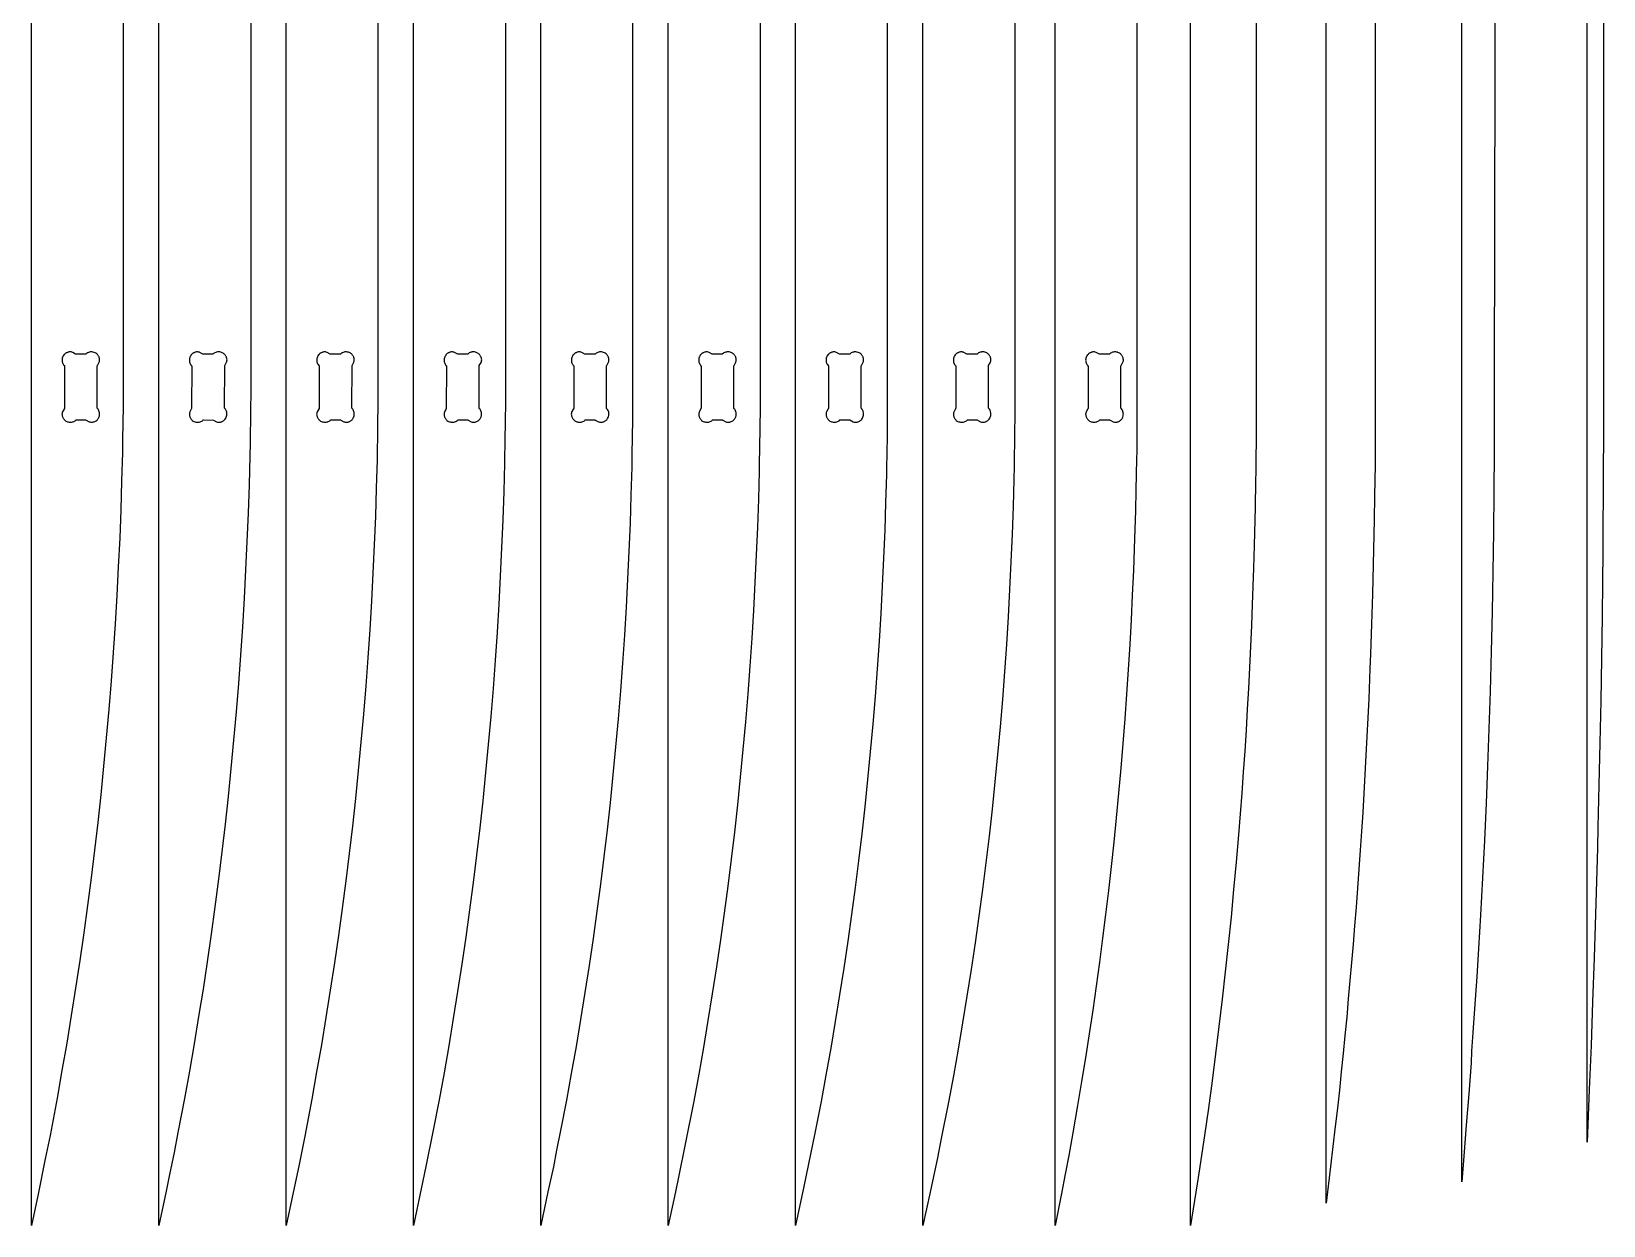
# Model space of a CAD drawing. Extents: x -690 to 337, y -358 to 474.
# Drawn here: x -139.5 to 4, y 247.1 to 356.1 of the extents above; entities that cross this region are included whole.
import ezdxf

# ---------------------------------------------------------------- set-up
doc = ezdxf.new("R2010")
doc.units = 0
doc.layers.get('0').update_dxf_attribs({"linetype": 'CONTINUOUS'})
doc.layers.add('SECTIONCUTEDGES', color=18, linetype='CONTINUOUS')

msp = doc.modelspace()

# ---------------------------------------------------------------- linework, layer by layer
msp.add_lwpolyline([(-123.79, 326.64), (-123.84, 326.65), (-124.12, 326.81), (-124.14, 326.82), (-124.22, 326.84), (-124.29, 326.85), (-124.37, 326.85), (-124.43, 326.85), (-124.48, 326.84), (-124.53, 326.82), (-124.59, 326.81), (-124.64, 326.78), (-124.69, 326.76), (-124.73, 326.73), (-124.78, 326.7), (-124.82, 326.66), (-124.86, 326.62), (-124.9, 326.58), (-124.95, 326.5), (-124.99, 326.43), (-125.02, 326.36), (-125.04, 326.32), (-125.06, 326.24), (-125.07, 326.16), (-125.07, 326.07), (-125.06, 325.99), (-125.05, 325.91), (-125.02, 325.84), (-124.99, 325.76), (-124.95, 325.7), (-124.89, 325.62), (-124.86, 325.59), (-124.85, 325.58), (-124.86, 321.67), (-125.02, 321.37), (-125.03, 321.35), (-125.06, 321.28), (-125.07, 321.2), (-125.07, 321.12), (-125.06, 321.07), (-125.05, 321.01), (-125.04, 320.96), (-125.02, 320.91), (-125, 320.86), (-124.97, 320.81), (-124.94, 320.76), (-124.91, 320.72), (-124.88, 320.67), (-124.84, 320.64), (-124.8, 320.6), (-124.72, 320.54), (-124.65, 320.5), (-124.57, 320.47), (-124.53, 320.46), (-124.45, 320.44), (-124.41, 320.43), (-124.33, 320.42), (-124.25, 320.43), (-124.17, 320.44), (-124.09, 320.46), (-124.02, 320.49), (-123.94, 320.52), (-123.88, 320.57), (-123.83, 320.61), (-123.8, 320.64), (-123.79, 320.64), (-122.87, 320.63), (-122.59, 320.47), (-122.51, 320.44), (-122.44, 320.43), (-122.39, 320.42), (-122.33, 320.42), (-122.28, 320.43), (-122.23, 320.44), (-122.17, 320.46), (-122.12, 320.47), (-122.07, 320.5), (-122.02, 320.52), (-121.97, 320.55), (-121.93, 320.58), (-121.89, 320.62), (-121.85, 320.66), (-121.81, 320.7), (-121.74, 320.79), (-121.7, 320.88), (-121.67, 320.97), (-121.65, 321.06), (-121.64, 321.13), (-121.64, 321.23), (-121.65, 321.34), (-121.68, 321.44), (-121.71, 321.5), (-121.78, 321.62), (-121.84, 321.68), (-121.86, 321.7), (-121.84, 325.62), (-121.68, 325.91), (-121.65, 325.98), (-121.64, 326.05), (-121.63, 326.13), (-121.64, 326.21), (-121.65, 326.27), (-121.67, 326.32), (-121.69, 326.37), (-121.71, 326.42), (-121.73, 326.47), (-121.76, 326.52), (-121.79, 326.56), (-121.83, 326.6), (-121.87, 326.64), (-121.91, 326.68), (-121.99, 326.74), (-122.06, 326.78), (-122.13, 326.81), (-122.21, 326.83), (-122.29, 326.85), (-122.34, 326.85), (-122.42, 326.85), (-122.5, 326.85), (-122.58, 326.83), (-122.65, 326.81), (-122.73, 326.77), (-122.8, 326.73), (-122.86, 326.69), (-122.9, 326.64), (-122.91, 326.64)], close=True)
at = {"layer": 'SECTIONCUTEDGES'}
for points in [[(-131.1, 388.18), (-131.1, 323.61), (-131.11, 321.85), (-131.16, 318.85), (-131.18, 317.65), (-131.25, 315.04), (-131.33, 312.43), (-131.43, 309.83), (-131.56, 307.22), (-131.69, 304.62), (-131.85, 302.01), (-132.02, 299.41), (-132.21, 296.81), (-132.42, 294.21), (-132.65, 291.61), (-132.9, 289.02), (-133.16, 286.42), (-133.43, 283.89), (-133.72, 281.36), (-134.03, 278.84), (-134.36, 276.31), (-134.71, 273.79), (-135.07, 271.27), (-135.45, 268.76), (-135.85, 266.25), (-136.26, 263.74), (-136.7, 261.23), (-137.15, 258.72), (-137.79, 255.3), (-138.22, 253.16), (-138.88, 249.95), (-139.49, 247.07), (-139.49, 465.15)], [(-119.47, 387.85), (-119.47, 323.26), (-119.49, 321.5), (-119.53, 318.52), (-119.56, 317.32), (-119.62, 314.72), (-119.71, 312.13), (-119.81, 309.53), (-119.93, 306.94), (-120.07, 304.35), (-120.22, 301.76), (-120.4, 299.17), (-120.59, 296.58), (-120.8, 293.99), (-121.03, 291.41), (-121.27, 288.82), (-121.53, 286.24), (-121.81, 283.72), (-122.1, 281.2), (-122.41, 278.69), (-122.74, 276.18), (-123.08, 273.67), (-123.44, 271.16), (-123.82, 268.66), (-124.22, 266.16), (-124.64, 263.66), (-125.07, 261.16), (-125.52, 258.67), (-126.11, 255.57), (-126.47, 253.74), (-126.88, 251.75), (-127.2, 250.2), (-127.86, 247.07), (-127.86, 464.14)], [(-107.85, 387.19), (-107.85, 322.9), (-107.85, 322.32), (-107.88, 319.97), (-107.93, 316.99), (-108, 314.41), (-108.08, 311.82), (-108.19, 309.24), (-108.31, 306.66), (-108.44, 304.08), (-108.6, 301.5), (-108.77, 298.92), (-108.96, 296.35), (-109.17, 293.77), (-109.4, 291.2), (-109.65, 288.63), (-109.91, 286.06), (-110.18, 283.55), (-110.47, 281.05), (-110.78, 278.54), (-111.11, 276.04), (-111.46, 273.55), (-111.82, 271.05), (-112.2, 268.56), (-112.6, 266.07), (-113.01, 263.58), (-113.45, 261.1), (-113.9, 258.62), (-114.54, 255.23), (-115.09, 252.5), (-115.41, 250.96), (-116.24, 247.07), (-116.24, 463.12)], [(-96.22, 386.21), (-96.22, 322.54), (-96.24, 320.22), (-96.26, 319.04), (-96.31, 316.66), (-96.37, 314.09), (-96.46, 311.52), (-96.56, 308.95), (-96.68, 306.38), (-96.82, 303.81), (-96.97, 301.25), (-97.15, 298.68), (-97.34, 296.12), (-97.55, 293.55), (-97.78, 290.99), (-98.02, 288.43), (-98.28, 285.87), (-98.56, 283.38), (-98.85, 280.89), (-99.16, 278.4), (-99.49, 275.91), (-99.83, 273.42), (-100.19, 270.94), (-100.58, 268.46), (-100.97, 265.98), (-101.39, 263.5), (-101.82, 261.03), (-102.27, 258.56), (-102.8, 255.79), (-103.47, 252.47), (-103.9, 250.42), (-104.61, 247.07), (-104.61, 462.1)], [(-84.6, 385.41), (-84.6, 322.18), (-84.61, 320.65), (-84.66, 317.51), (-84.68, 316.33), (-84.75, 313.77), (-84.83, 311.22), (-84.94, 308.66), (-85.06, 306.1), (-85.19, 303.55), (-85.35, 300.99), (-85.52, 298.44), (-85.71, 295.89), (-85.92, 293.34), (-86.15, 290.79), (-86.4, 288.24), (-86.66, 285.69), (-86.93, 283.21), (-87.22, 280.73), (-87.53, 278.25), (-87.86, 275.77), (-88.21, 273.3), (-88.57, 270.82), (-88.95, 268.36), (-89.35, 265.89), (-89.76, 263.43), (-90.2, 260.96), (-90.65, 258.51), (-91.18, 255.75), (-91.54, 253.95), (-91.84, 252.45), (-92.33, 250.15), (-92.99, 247.07), (-92.99, 461.09)], [(-72.97, 385), (-72.97, 321.77), (-72.99, 319.86), (-73.04, 316.54), (-73.06, 315.95), (-73.12, 313.41), (-73.21, 310.86), (-73.31, 308.32), (-73.43, 305.78), (-73.57, 303.24), (-73.72, 300.7), (-73.9, 298.16), (-74.09, 295.62), (-74.3, 293.08), (-74.53, 290.55), (-74.77, 288.01), (-75.03, 285.48), (-75.31, 283.01), (-75.6, 280.54), (-75.91, 278.08), (-76.24, 275.61), (-76.58, 273.15), (-76.94, 270.69), (-77.33, 268.24), (-77.72, 265.79), (-78.14, 263.34), (-78.57, 260.89), (-79.02, 258.44), (-79.79, 254.51), (-80.38, 251.66), (-80.7, 250.14), (-81.36, 247.07), (-81.36, 459.91)], [(-61.35, 383.99), (-61.35, 321.41), (-61.37, 319.13), (-61.42, 316.21), (-61.43, 315.62), (-61.5, 313.09), (-61.58, 310.56), (-61.69, 308.03), (-61.81, 305.5), (-61.94, 302.97), (-62.1, 300.44), (-62.27, 297.91), (-62.46, 295.39), (-62.67, 292.86), (-62.9, 290.34), (-63.15, 287.82), (-63.41, 285.3), (-63.68, 282.84), (-63.97, 280.39), (-64.28, 277.93), (-64.61, 275.48), (-64.96, 273.03), (-65.32, 270.58), (-65.7, 268.14), (-66.1, 265.7), (-66.51, 263.26), (-66.95, 260.82), (-67.4, 258.39), (-67.99, 255.37), (-68.35, 253.58), (-68.97, 250.63), (-69.74, 247.07), (-69.74, 458.89)], [(-49.72, 383.58), (-49.72, 321), (-49.73, 319.49), (-49.78, 316.4), (-49.81, 315.24), (-49.87, 312.72), (-49.96, 310.21), (-50.06, 307.69), (-50.18, 305.17), (-50.32, 302.66), (-50.47, 300.14), (-50.65, 297.63), (-50.84, 295.12), (-51.05, 292.61), (-51.28, 290.1), (-51.52, 287.59), (-51.78, 285.09), (-52.06, 282.64), (-52.35, 280.2), (-52.66, 277.76), (-52.99, 275.32), (-53.33, 272.89), (-53.69, 270.45), (-54.08, 268.02), (-54.47, 265.59), (-54.89, 263.17), (-55.32, 260.75), (-55.77, 258.33), (-56.42, 255.02), (-56.78, 253.25), (-57.45, 250.11), (-58.11, 247.07), (-58.11, 457.71)], [(-38.56, 382.57), (-38.56, 320.32), (-38.58, 317.75), (-38.59, 317.1), (-38.65, 314.24), (-38.69, 312.34), (-38.77, 309.81), (-38.88, 306.91), (-38.98, 304.65), (-39.09, 302.39), (-39.21, 300.12), (-39.35, 297.86), (-39.5, 295.6), (-39.67, 293.34), (-39.84, 291.09), (-40.03, 288.83), (-40.24, 286.57), (-40.45, 284.32), (-40.68, 282.07), (-40.92, 279.87), (-41.16, 277.68), (-41.43, 275.49), (-41.7, 273.31), (-41.99, 271.12), (-42.29, 268.94), (-42.6, 266.75), (-42.93, 264.57), (-43.27, 262.39), (-43.62, 260.22), (-43.98, 258.04), (-44.42, 255.53), (-44.79, 253.48), (-45.11, 251.78), (-45.46, 249.99), (-46.03, 247.07), (-46.03, 456.7)], [(-27.68, 381.21), (-27.68, 319.91), (-27.71, 316), (-27.73, 315.03), (-27.77, 312.66), (-27.85, 309.18), (-27.91, 307.09), (-28.03, 303.78), (-28.1, 301.87), (-28.19, 299.96), (-28.28, 298.04), (-28.38, 296.13), (-28.49, 294.22), (-28.6, 292.31), (-28.72, 290.4), (-28.85, 288.48), (-28.99, 286.57), (-29.14, 284.66), (-29.29, 282.76), (-29.5, 280.25), (-29.73, 277.75), (-29.97, 275.25), (-30.22, 272.75), (-30.49, 270.25), (-30.77, 267.76), (-31.07, 265.26), (-31.38, 262.77), (-31.7, 260.28), (-32.04, 257.79), (-32.39, 255.3), (-32.9, 251.86), (-33.05, 250.9), (-33.66, 247.07), (-33.66, 454.59)], [(-16.8, 379.91), (-16.8, 320.13), (-16.82, 316.55), (-16.86, 313.69), (-16.89, 311.55), (-16.95, 308.82), (-16.98, 307.45), (-17.05, 304.73), (-17.14, 302), (-17.23, 299.27), (-17.29, 297.91), (-17.4, 295.18), (-17.48, 293.45), (-17.57, 291.72), (-17.65, 289.99), (-17.75, 288.26), (-17.85, 286.53), (-17.95, 284.8), (-18.06, 283.07), (-18.18, 281.35), (-18.3, 279.62), (-18.42, 277.89), (-18.55, 276.16), (-18.69, 274.43), (-18.82, 272.77), (-18.96, 271.1), (-19.11, 269.44), (-19.26, 267.77), (-19.41, 266.11), (-19.57, 264.44), (-19.74, 262.78), (-19.91, 261.12), (-20.08, 259.45), (-20.26, 257.79), (-20.45, 256.13), (-20.88, 252.46), (-21.28, 249.12), (-21.28, 451.46)], [(-5.92, 375.85), (-5.89, 352.85), (-5.93, 323.69), (-5.95, 317.71), (-5.97, 314.07), (-6.01, 310.42), (-6.06, 306.78), (-6.13, 303.13), (-6.21, 299.49), (-6.31, 295.84), (-6.42, 292.44), (-6.55, 289.03), (-6.68, 285.63), (-6.84, 282.23), (-7.01, 278.83), (-7.2, 275.43), (-7.38, 272.36), (-7.54, 269.8), (-7.64, 268.15), (-7.88, 264.71), (-8, 262.99), (-8.05, 261.94), (-8.27, 259.09), (-8.49, 256.25), (-8.72, 253.42), (-8.91, 251.06), (-8.91, 447.37)], [(3.99, 380.11), (4.04, 350.85), (4.03, 318.87), (4.02, 316.28), (4.01, 313.69), (3.99, 311.1), (3.97, 308.51), (3.94, 305.92), (3.9, 302.7), (3.85, 298.85), (3.78, 295), (3.71, 291.15), (3.62, 287.3), (3.53, 283.45), (3.48, 281.53), (3.37, 277.52), (3.31, 275.52), (3.18, 271.52), (3.04, 267.51), (2.9, 263.51), (2.74, 259.5), (2.54, 254.69), (2.54, 443.06)]]:
    msp.add_lwpolyline(points, dxfattribs=at)
for points in [[(-136.66, 320.96), (-136.65, 320.91), (-136.62, 320.86), (-136.6, 320.81), (-136.57, 320.76), (-136.54, 320.72), (-136.5, 320.67), (-136.46, 320.64), (-136.42, 320.6), (-136.34, 320.54), (-136.27, 320.5), (-136.2, 320.47), (-136.12, 320.45), (-136.04, 320.43), (-135.95, 320.42), (-135.87, 320.43), (-135.83, 320.43), (-135.75, 320.45), (-135.68, 320.47), (-135.6, 320.5), (-135.57, 320.52), (-135.5, 320.57), (-135.46, 320.6), (-135.43, 320.64), (-134.54, 320.64), (-134.49, 320.63), (-134.21, 320.47), (-134.17, 320.45), (-134.07, 320.43), (-134, 320.42), (-133.9, 320.43), (-133.82, 320.45), (-133.75, 320.47), (-133.71, 320.49), (-133.64, 320.52), (-133.58, 320.57), (-133.5, 320.63), (-133.46, 320.67), (-133.42, 320.71), (-133.39, 320.76), (-133.36, 320.81), (-133.33, 320.86), (-133.31, 320.91), (-133.29, 320.96), (-133.28, 321.02), (-133.27, 321.08), (-133.26, 321.13), (-133.26, 321.23), (-133.27, 321.31), (-133.29, 321.39), (-133.32, 321.47), (-133.36, 321.55), (-133.38, 321.58), (-133.43, 321.65), (-133.47, 321.68), (-133.48, 321.7), (-133.48, 325.59), (-133.47, 325.61), (-133.31, 325.91), (-133.28, 325.98), (-133.26, 326.05), (-133.26, 326.13), (-133.27, 326.21), (-133.28, 326.27), (-133.29, 326.32), (-133.31, 326.37), (-133.33, 326.42), (-133.36, 326.47), (-133.39, 326.52), (-133.42, 326.56), (-133.45, 326.6), (-133.49, 326.64), (-133.53, 326.68), (-133.61, 326.74), (-133.68, 326.78), (-133.76, 326.81), (-133.84, 326.83), (-133.88, 326.84), (-133.96, 326.85), (-134.04, 326.85), (-134.12, 326.85), (-134.2, 326.83), (-134.28, 326.81), (-134.35, 326.77), (-134.39, 326.76), (-134.45, 326.71), (-134.49, 326.68), (-134.53, 326.64), (-135.41, 326.63), (-135.46, 326.65), (-135.72, 326.8), (-135.79, 326.83), (-135.87, 326.85), (-135.89, 326.85), (-135.97, 326.86), (-136.05, 326.85), (-136.11, 326.84), (-136.16, 326.82), (-136.21, 326.81), (-136.26, 326.78), (-136.31, 326.76), (-136.36, 326.73), (-136.4, 326.7), (-136.44, 326.66), (-136.48, 326.62), (-136.52, 326.58), (-136.58, 326.5), (-136.62, 326.43), (-136.65, 326.36), (-136.67, 326.28), (-136.69, 326.2), (-136.69, 326.11), (-136.69, 326.03), (-136.68, 325.95), (-136.66, 325.88), (-136.63, 325.8), (-136.59, 325.73), (-136.55, 325.66), (-136.48, 325.6), (-136.47, 325.58), (-136.48, 321.68), (-136.65, 321.37), (-136.68, 321.3), (-136.69, 321.23), (-136.7, 321.17), (-136.69, 321.12), (-136.69, 321.07), (-136.68, 321.01)], [(-113.32, 320.76), (-113.29, 320.72), (-113.25, 320.67), (-113.21, 320.64), (-113.17, 320.6), (-113.09, 320.54), (-113.02, 320.5), (-112.95, 320.47), (-112.87, 320.45), (-112.79, 320.43), (-112.7, 320.42), (-112.66, 320.42), (-112.58, 320.43), (-112.5, 320.45), (-112.43, 320.47), (-112.39, 320.49), (-112.32, 320.52), (-112.25, 320.57), (-112.21, 320.6), (-112.19, 320.63), (-112.17, 320.64), (-111.27, 320.64), (-111.25, 320.63), (-110.98, 320.48), (-110.91, 320.45), (-110.84, 320.43), (-110.79, 320.42), (-110.71, 320.42), (-110.65, 320.43), (-110.6, 320.44), (-110.55, 320.46), (-110.49, 320.47), (-110.44, 320.5), (-110.4, 320.52), (-110.35, 320.55), (-110.3, 320.58), (-110.26, 320.62), (-110.22, 320.66), (-110.19, 320.7), (-110.15, 320.74), (-110.11, 320.81), (-110.07, 320.88), (-110.06, 320.92), (-110.03, 321), (-110.02, 321.08), (-110.01, 321.16), (-110.01, 321.25), (-110.03, 321.33), (-110.05, 321.4), (-110.07, 321.48), (-110.11, 321.55), (-110.16, 321.62), (-110.18, 321.65), (-110.22, 321.68), (-110.23, 321.7), (-110.22, 325.6), (-110.19, 325.66), (-110.06, 325.91), (-110.05, 325.93), (-110.02, 326), (-110.02, 326.03), (-110.01, 326.11), (-110.01, 326.16), (-110.02, 326.21), (-110.03, 326.27), (-110.04, 326.32), (-110.06, 326.37), (-110.08, 326.42), (-110.11, 326.47), (-110.14, 326.52), (-110.17, 326.56), (-110.2, 326.6), (-110.24, 326.64), (-110.28, 326.68), (-110.33, 326.71), (-110.4, 326.76), (-110.47, 326.79), (-110.55, 326.82), (-110.63, 326.84), (-110.71, 326.85), (-110.79, 326.85), (-110.87, 326.85), (-110.95, 326.83), (-111.03, 326.81), (-111.1, 326.77), (-111.14, 326.76), (-111.2, 326.71), (-111.28, 326.64), (-112.18, 326.64), (-112.21, 326.65), (-112.49, 326.81), (-112.57, 326.84), (-112.64, 326.85), (-112.67, 326.85), (-112.75, 326.85), (-112.8, 326.85), (-112.86, 326.84), (-112.91, 326.82), (-112.96, 326.81), (-113.01, 326.78), (-113.06, 326.76), (-113.11, 326.73), (-113.15, 326.7), (-113.19, 326.66), (-113.23, 326.62), (-113.27, 326.58), (-113.33, 326.5), (-113.35, 326.47), (-113.38, 326.4), (-113.41, 326.32), (-113.43, 326.24), (-113.44, 326.2), (-113.44, 326.11), (-113.44, 326.03), (-113.43, 325.95), (-113.42, 325.91), (-113.4, 325.84), (-113.36, 325.76), (-113.32, 325.7), (-113.26, 325.61), (-113.23, 325.59), (-113.23, 325.58), (-113.23, 321.69), (-113.23, 321.67), (-113.4, 321.37), (-113.43, 321.3), (-113.44, 321.23), (-113.45, 321.15), (-113.44, 321.07), (-113.43, 321.01), (-113.41, 320.96), (-113.4, 320.91), (-113.37, 320.86), (-113.35, 320.81)], [(-101.69, 320.76), (-101.66, 320.72), (-101.63, 320.67), (-101.59, 320.64), (-101.55, 320.6), (-101.47, 320.54), (-101.4, 320.5), (-101.32, 320.47), (-101.24, 320.45), (-101.16, 320.43), (-101.08, 320.42), (-101, 320.43), (-100.92, 320.44), (-100.84, 320.46), (-100.77, 320.49), (-100.73, 320.5), (-100.66, 320.55), (-100.59, 320.6), (-100.56, 320.63), (-100.54, 320.64), (-99.66, 320.64), (-99.62, 320.63), (-99.34, 320.47), (-99.25, 320.44), (-99.2, 320.43), (-99.15, 320.42), (-99.06, 320.43), (-98.99, 320.44), (-98.91, 320.46), (-98.84, 320.49), (-98.77, 320.52), (-98.7, 320.57), (-98.63, 320.63), (-98.59, 320.67), (-98.55, 320.71), (-98.51, 320.76), (-98.48, 320.81), (-98.46, 320.86), (-98.44, 320.91), (-98.42, 320.96), (-98.4, 321.02), (-98.39, 321.08), (-98.39, 321.13), (-98.39, 321.23), (-98.4, 321.31), (-98.42, 321.39), (-98.45, 321.47), (-98.48, 321.55), (-98.53, 321.62), (-98.57, 321.66), (-98.6, 321.69), (-98.61, 321.7), (-98.61, 325.58), (-98.6, 325.61), (-98.44, 325.88), (-98.41, 325.95), (-98.4, 325.98), (-98.39, 326.05), (-98.38, 326.13), (-98.39, 326.21), (-98.4, 326.27), (-98.42, 326.32), (-98.44, 326.37), (-98.46, 326.42), (-98.48, 326.47), (-98.51, 326.52), (-98.54, 326.56), (-98.58, 326.6), (-98.62, 326.64), (-98.66, 326.68), (-98.74, 326.74), (-98.81, 326.78), (-98.88, 326.81), (-98.96, 326.83), (-99.04, 326.85), (-99.09, 326.85), (-99.17, 326.85), (-99.25, 326.85), (-99.29, 326.84), (-99.37, 326.82), (-99.44, 326.79), (-99.51, 326.76), (-99.55, 326.73), (-99.62, 326.67), (-99.66, 326.64), (-100.57, 326.64), (-100.87, 326.81), (-100.89, 326.82), (-100.97, 326.84), (-101.04, 326.85), (-101.12, 326.85), (-101.18, 326.85), (-101.23, 326.84), (-101.28, 326.82), (-101.34, 326.81), (-101.39, 326.78), (-101.44, 326.76), (-101.48, 326.73), (-101.53, 326.7), (-101.57, 326.66), (-101.61, 326.62), (-101.65, 326.58), (-101.7, 326.5), (-101.72, 326.47), (-101.76, 326.4), (-101.79, 326.32), (-101.81, 326.24), (-101.82, 326.16), (-101.82, 326.07), (-101.81, 325.99), (-101.81, 325.95), (-101.79, 325.88), (-101.76, 325.8), (-101.72, 325.73), (-101.68, 325.66), (-101.64, 325.62), (-101.62, 325.6), (-101.6, 325.59), (-101.6, 325.58), (-101.61, 321.67), (-101.65, 321.6), (-101.74, 321.44), (-101.78, 321.35), (-101.81, 321.28), (-101.82, 321.2), (-101.82, 321.12), (-101.81, 321.07), (-101.8, 321.01), (-101.79, 320.96), (-101.77, 320.91), (-101.75, 320.86), (-101.72, 320.81)], [(-90.07, 320.76), (-90.04, 320.72), (-90, 320.67), (-89.96, 320.64), (-89.92, 320.6), (-89.84, 320.54), (-89.77, 320.5), (-89.7, 320.47), (-89.62, 320.45), (-89.58, 320.44), (-89.5, 320.43), (-89.41, 320.42), (-89.33, 320.43), (-89.29, 320.44), (-89.22, 320.46), (-89.14, 320.49), (-89.07, 320.52), (-89, 320.57), (-88.95, 320.61), (-88.93, 320.64), (-88.91, 320.64), (-88.03, 320.64), (-88.01, 320.63), (-87.78, 320.51), (-87.69, 320.46), (-87.61, 320.44), (-87.54, 320.42), (-87.46, 320.42), (-87.4, 320.43), (-87.35, 320.44), (-87.3, 320.46), (-87.25, 320.47), (-87.19, 320.5), (-87.15, 320.52), (-87.1, 320.55), (-87.05, 320.58), (-87.01, 320.62), (-86.97, 320.66), (-86.94, 320.7), (-86.88, 320.77), (-86.81, 320.92), (-86.78, 321.03), (-86.76, 321.14), (-86.77, 321.26), (-86.78, 321.34), (-86.83, 321.49), (-86.88, 321.59), (-86.98, 321.69), (-86.98, 321.7), (-86.98, 325.58), (-86.97, 325.61), (-86.81, 325.91), (-86.78, 325.98), (-86.76, 326.05), (-86.76, 326.13), (-86.77, 326.21), (-86.78, 326.27), (-86.79, 326.32), (-86.81, 326.37), (-86.83, 326.42), (-86.86, 326.47), (-86.89, 326.52), (-86.92, 326.56), (-86.95, 326.6), (-86.99, 326.64), (-87.03, 326.68), (-87.11, 326.74), (-87.18, 326.78), (-87.26, 326.81), (-87.34, 326.83), (-87.42, 326.85), (-87.5, 326.86), (-87.58, 326.85), (-87.62, 326.85), (-87.7, 326.83), (-87.78, 326.81), (-87.85, 326.77), (-87.92, 326.73), (-87.99, 326.68), (-88.03, 326.64), (-88.04, 326.63), (-88.92, 326.64), (-88.96, 326.65), (-89.24, 326.81), (-89.32, 326.84), (-89.39, 326.85), (-89.42, 326.85), (-89.5, 326.85), (-89.55, 326.85), (-89.61, 326.84), (-89.66, 326.82), (-89.71, 326.81), (-89.76, 326.78), (-89.81, 326.76), (-89.86, 326.73), (-89.9, 326.7), (-89.94, 326.66), (-89.98, 326.62), (-90.02, 326.58), (-90.05, 326.54), (-90.1, 326.47), (-90.13, 326.4), (-90.16, 326.32), (-90.17, 326.28), (-90.19, 326.2), (-90.19, 326.16), (-90.19, 326.07), (-90.19, 325.99), (-90.17, 325.91), (-90.15, 325.84), (-90.11, 325.76), (-90.09, 325.73), (-90.05, 325.66), (-90.01, 325.62), (-89.99, 325.6), (-89.98, 325.58), (-89.97, 325.58), (-89.98, 321.69), (-90, 321.64), (-90.14, 321.4), (-90.17, 321.33), (-90.19, 321.25), (-90.2, 321.17), (-90.19, 321.07), (-90.18, 321.01), (-90.16, 320.96), (-90.15, 320.91), (-90.12, 320.86), (-90.1, 320.81)], [(-78.15, 320.5), (-78.07, 320.47), (-77.99, 320.45), (-77.91, 320.43), (-77.87, 320.43), (-77.79, 320.42), (-77.71, 320.43), (-77.67, 320.44), (-77.59, 320.46), (-77.52, 320.49), (-77.44, 320.52), (-77.38, 320.57), (-77.33, 320.61), (-77.3, 320.64), (-77.29, 320.64), (-76.39, 320.64), (-76.37, 320.63), (-76.09, 320.47), (-76, 320.44), (-75.9, 320.42), (-75.81, 320.43), (-75.74, 320.44), (-75.66, 320.46), (-75.59, 320.49), (-75.52, 320.52), (-75.45, 320.57), (-75.38, 320.63), (-75.34, 320.67), (-75.3, 320.71), (-75.26, 320.76), (-75.23, 320.81), (-75.21, 320.86), (-75.19, 320.91), (-75.17, 320.96), (-75.15, 321.02), (-75.14, 321.08), (-75.14, 321.13), (-75.14, 321.23), (-75.15, 321.31), (-75.17, 321.39), (-75.2, 321.47), (-75.23, 321.55), (-75.28, 321.62), (-75.32, 321.66), (-75.35, 321.69), (-75.36, 321.7), (-75.35, 325.59), (-75.34, 325.62), (-75.21, 325.86), (-75.17, 325.93), (-75.15, 326), (-75.14, 326.08), (-75.14, 326.16), (-75.14, 326.21), (-75.15, 326.27), (-75.17, 326.32), (-75.19, 326.37), (-75.21, 326.42), (-75.23, 326.47), (-75.26, 326.52), (-75.29, 326.56), (-75.33, 326.6), (-75.37, 326.64), (-75.41, 326.68), (-75.49, 326.74), (-75.56, 326.78), (-75.63, 326.81), (-75.71, 326.83), (-75.79, 326.85), (-75.88, 326.86), (-75.96, 326.85), (-76.04, 326.84), (-76.12, 326.82), (-76.19, 326.79), (-76.26, 326.76), (-76.3, 326.73), (-76.42, 326.63), (-77.34, 326.65), (-77.62, 326.81), (-77.69, 326.84), (-77.77, 326.85), (-77.85, 326.86), (-77.93, 326.85), (-77.98, 326.84), (-78.03, 326.82), (-78.09, 326.81), (-78.14, 326.78), (-78.19, 326.76), (-78.23, 326.73), (-78.28, 326.7), (-78.32, 326.66), (-78.36, 326.62), (-78.4, 326.58), (-78.43, 326.54), (-78.47, 326.47), (-78.51, 326.4), (-78.52, 326.36), (-78.55, 326.28), (-78.56, 326.2), (-78.57, 326.11), (-78.57, 326.07), (-78.56, 325.99), (-78.55, 325.91), (-78.54, 325.88), (-78.51, 325.8), (-78.47, 325.73), (-78.43, 325.66), (-78.39, 325.62), (-78.35, 325.59), (-78.35, 325.58), (-78.35, 321.7), (-78.36, 321.67), (-78.5, 321.42), (-78.53, 321.35), (-78.54, 321.33), (-78.56, 321.25), (-78.57, 321.17), (-78.57, 321.12), (-78.56, 321.07), (-78.55, 321.01), (-78.54, 320.96), (-78.52, 320.91), (-78.5, 320.86), (-78.47, 320.81), (-78.44, 320.76), (-78.41, 320.72), (-78.38, 320.67), (-78.34, 320.64), (-78.3, 320.6), (-78.22, 320.54)], [(-66.79, 320.72), (-66.75, 320.67), (-66.71, 320.64), (-66.67, 320.6), (-66.59, 320.54), (-66.52, 320.5), (-66.45, 320.47), (-66.37, 320.45), (-66.29, 320.43), (-66.2, 320.42), (-66.12, 320.43), (-66.04, 320.44), (-65.97, 320.46), (-65.89, 320.49), (-65.82, 320.52), (-65.75, 320.57), (-65.68, 320.64), (-65.67, 320.64), (-64.78, 320.64), (-64.76, 320.64), (-64.46, 320.47), (-64.39, 320.44), (-64.34, 320.43), (-64.26, 320.42), (-64.21, 320.42), (-64.15, 320.43), (-64.1, 320.44), (-64.05, 320.46), (-64, 320.47), (-63.94, 320.5), (-63.9, 320.52), (-63.85, 320.55), (-63.8, 320.58), (-63.76, 320.62), (-63.72, 320.66), (-63.69, 320.7), (-63.61, 320.81), (-63.57, 320.89), (-63.54, 320.97), (-63.52, 321.07), (-63.51, 321.18), (-63.52, 321.3), (-63.55, 321.41), (-63.56, 321.45), (-63.61, 321.56), (-63.66, 321.62), (-63.69, 321.65), (-63.72, 321.68), (-63.73, 321.7), (-63.73, 325.59), (-63.72, 325.62), (-63.56, 325.91), (-63.53, 325.98), (-63.51, 326.05), (-63.51, 326.11), (-63.51, 326.16), (-63.52, 326.21), (-63.53, 326.27), (-63.54, 326.32), (-63.56, 326.37), (-63.58, 326.42), (-63.61, 326.47), (-63.64, 326.52), (-63.67, 326.56), (-63.7, 326.6), (-63.74, 326.64), (-63.78, 326.68), (-63.86, 326.74), (-63.93, 326.78), (-64.01, 326.81), (-64.09, 326.83), (-64.13, 326.84), (-64.21, 326.85), (-64.29, 326.85), (-64.37, 326.85), (-64.41, 326.84), (-64.49, 326.82), (-64.57, 326.79), (-64.64, 326.76), (-64.67, 326.73), (-64.74, 326.68), (-64.78, 326.64), (-64.79, 326.64), (-65.67, 326.64), (-65.7, 326.65), (-65.99, 326.81), (-66.07, 326.84), (-66.14, 326.85), (-66.22, 326.86), (-66.3, 326.85), (-66.36, 326.84), (-66.41, 326.82), (-66.46, 326.81), (-66.51, 326.78), (-66.56, 326.76), (-66.61, 326.73), (-66.65, 326.7), (-66.69, 326.66), (-66.73, 326.62), (-66.77, 326.58), (-66.83, 326.5), (-66.87, 326.43), (-66.9, 326.36), (-66.92, 326.28), (-66.94, 326.2), (-66.94, 326.11), (-66.94, 326.07), (-66.94, 325.99), (-66.92, 325.91), (-66.9, 325.84), (-66.86, 325.76), (-66.82, 325.7), (-66.75, 325.61), (-66.74, 325.6), (-66.73, 325.58), (-66.73, 321.68), (-66.74, 321.66), (-66.9, 321.37), (-66.92, 321.33), (-66.94, 321.25), (-66.94, 321.2), (-66.94, 321.12), (-66.94, 321.07), (-66.93, 321.01), (-66.91, 320.96), (-66.9, 320.91), (-66.87, 320.86), (-66.85, 320.81), (-66.82, 320.76)], [(-55.16, 320.72), (-55.13, 320.67), (-55.09, 320.64), (-55.05, 320.6), (-54.97, 320.54), (-54.9, 320.5), (-54.82, 320.47), (-54.74, 320.45), (-54.66, 320.43), (-54.58, 320.42), (-54.5, 320.43), (-54.42, 320.44), (-54.34, 320.46), (-54.27, 320.49), (-54.19, 320.52), (-54.13, 320.57), (-54.09, 320.6), (-54.04, 320.64), (-53.15, 320.64), (-53.13, 320.63), (-52.84, 320.47), (-52.76, 320.44), (-52.69, 320.43), (-52.61, 320.42), (-52.53, 320.43), (-52.48, 320.44), (-52.42, 320.46), (-52.37, 320.47), (-52.32, 320.5), (-52.27, 320.52), (-52.22, 320.55), (-52.18, 320.58), (-52.14, 320.62), (-52.1, 320.66), (-52.06, 320.7), (-51.99, 320.81), (-51.95, 320.88), (-51.92, 320.95), (-51.9, 321.05), (-51.89, 321.13), (-51.89, 321.26), (-51.92, 321.4), (-51.97, 321.52), (-52.02, 321.61), (-52.1, 321.7), (-52.11, 321.7), (-52.1, 325.59), (-52.1, 325.61), (-51.97, 325.84), (-51.92, 325.93), (-51.9, 326), (-51.89, 326.08), (-51.89, 326.16), (-51.89, 326.21), (-51.9, 326.27), (-51.92, 326.32), (-51.94, 326.37), (-51.96, 326.42), (-51.98, 326.47), (-52.01, 326.52), (-52.04, 326.56), (-52.08, 326.6), (-52.12, 326.64), (-52.16, 326.68), (-52.2, 326.71), (-52.27, 326.76), (-52.35, 326.79), (-52.42, 326.82), (-52.46, 326.83), (-52.54, 326.85), (-52.63, 326.86), (-52.71, 326.85), (-52.79, 326.84), (-52.87, 326.82), (-52.94, 326.79), (-53.01, 326.76), (-53.08, 326.71), (-53.12, 326.68), (-53.15, 326.64), (-53.16, 326.64), (-54.06, 326.64), (-54.08, 326.65), (-54.35, 326.8), (-54.39, 326.82), (-54.47, 326.84), (-54.52, 326.85), (-54.6, 326.86), (-54.68, 326.85), (-54.73, 326.84), (-54.78, 326.82), (-54.84, 326.81), (-54.89, 326.78), (-54.94, 326.76), (-54.98, 326.73), (-55.03, 326.7), (-55.07, 326.66), (-55.11, 326.62), (-55.15, 326.58), (-55.2, 326.5), (-55.24, 326.43), (-55.27, 326.36), (-55.3, 326.28), (-55.31, 326.2), (-55.32, 326.11), (-55.32, 326.03), (-55.31, 325.95), (-55.3, 325.91), (-55.27, 325.84), (-55.24, 325.76), (-55.2, 325.7), (-55.1, 325.58), (-55.1, 321.7), (-55.11, 321.68), (-55.13, 321.64), (-55.28, 321.35), (-55.31, 321.28), (-55.31, 321.25), (-55.32, 321.17), (-55.32, 321.12), (-55.31, 321.07), (-55.3, 321.01), (-55.29, 320.96), (-55.27, 320.91), (-55.25, 320.86), (-55.22, 320.81), (-55.19, 320.76)], [(-41.96, 326.64), (-41.99, 326.65), (-42.29, 326.81), (-42.36, 326.84), (-42.43, 326.85), (-42.51, 326.86), (-42.59, 326.85), (-42.65, 326.84), (-42.7, 326.82), (-42.75, 326.81), (-42.8, 326.78), (-42.85, 326.76), (-42.9, 326.73), (-42.94, 326.7), (-42.98, 326.66), (-43.02, 326.62), (-43.06, 326.58), (-43.12, 326.5), (-43.16, 326.43), (-43.19, 326.36), (-43.21, 326.28), (-43.23, 326.2), (-43.24, 326.11), (-43.23, 326.03), (-43.23, 325.99), (-43.21, 325.91), (-43.19, 325.84), (-43.15, 325.76), (-43.14, 325.73), (-43.09, 325.66), (-43.06, 325.62), (-43.02, 325.59), (-43.01, 325.58), (-43.01, 321.7), (-43.02, 321.68), (-43.04, 321.64), (-43.19, 321.37), (-43.2, 321.35), (-43.22, 321.28), (-43.23, 321.2), (-43.24, 321.15), (-43.23, 321.07), (-43.22, 321.01), (-43.2, 320.96), (-43.19, 320.91), (-43.16, 320.86), (-43.14, 320.81), (-43.11, 320.76), (-43.08, 320.72), (-43.04, 320.67), (-43, 320.64), (-42.96, 320.6), (-42.88, 320.54), (-42.81, 320.5), (-42.74, 320.47), (-42.66, 320.45), (-42.58, 320.43), (-42.54, 320.43), (-42.45, 320.42), (-42.37, 320.43), (-42.29, 320.45), (-42.22, 320.47), (-42.18, 320.49), (-42.11, 320.52), (-42.04, 320.57), (-42.01, 320.59), (-41.96, 320.64), (-41.95, 320.64), (-41.07, 320.64), (-41.04, 320.63), (-40.93, 320.58), (-40.72, 320.47), (-40.62, 320.44), (-40.56, 320.43), (-40.46, 320.43), (-40.4, 320.44), (-40.33, 320.46), (-40.27, 320.48), (-40.21, 320.51), (-40.15, 320.54), (-40.09, 320.58), (-40.04, 320.62), (-40, 320.67), (-39.95, 320.72), (-39.92, 320.78), (-39.88, 320.84), (-39.85, 320.9), (-39.82, 321), (-39.81, 321.08), (-39.8, 321.16), (-39.81, 321.25), (-39.82, 321.33), (-39.84, 321.4), (-39.85, 321.44), (-39.91, 321.57), (-39.96, 321.64), (-40.01, 321.68), (-40.02, 321.7), (-40.02, 325.58), (-40.01, 325.62), (-39.85, 325.91), (-39.82, 325.98), (-39.8, 326.05), (-39.8, 326.13), (-39.81, 326.21), (-39.82, 326.27), (-39.83, 326.32), (-39.85, 326.37), (-39.87, 326.42), (-39.9, 326.47), (-39.93, 326.52), (-39.96, 326.56), (-39.99, 326.6), (-40.03, 326.64), (-40.07, 326.68), (-40.15, 326.74), (-40.22, 326.78), (-40.3, 326.81), (-40.34, 326.82), (-40.42, 326.84), (-40.5, 326.85), (-40.58, 326.85), (-40.62, 326.85), (-40.7, 326.84), (-40.78, 326.82), (-40.86, 326.79), (-40.89, 326.77), (-40.96, 326.73), (-41.03, 326.68), (-41.07, 326.64), (-41.08, 326.63)]]:
    msp.add_lwpolyline(points, close=True, dxfattribs=at)

doc.saveas('drawing.dxf')
